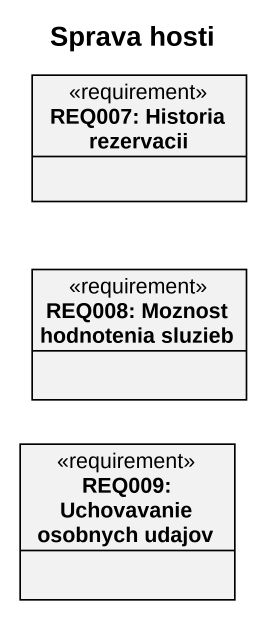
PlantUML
@startuml
title Sprava hosti
hide circle
hide empty members
class "REQ007: Historia rezervacii" as REQ007_Historia_rezervacii <<requirement>>
class "REQ008: Moznost hodnotenia sluzieb" as REQ008_Moznost_hodnotenia <<requirement>>
class "REQ009: Uchovavanie osobnych udajov" as REQ009_Uchovavanie_osobnych <<requirement>>
@enduml
